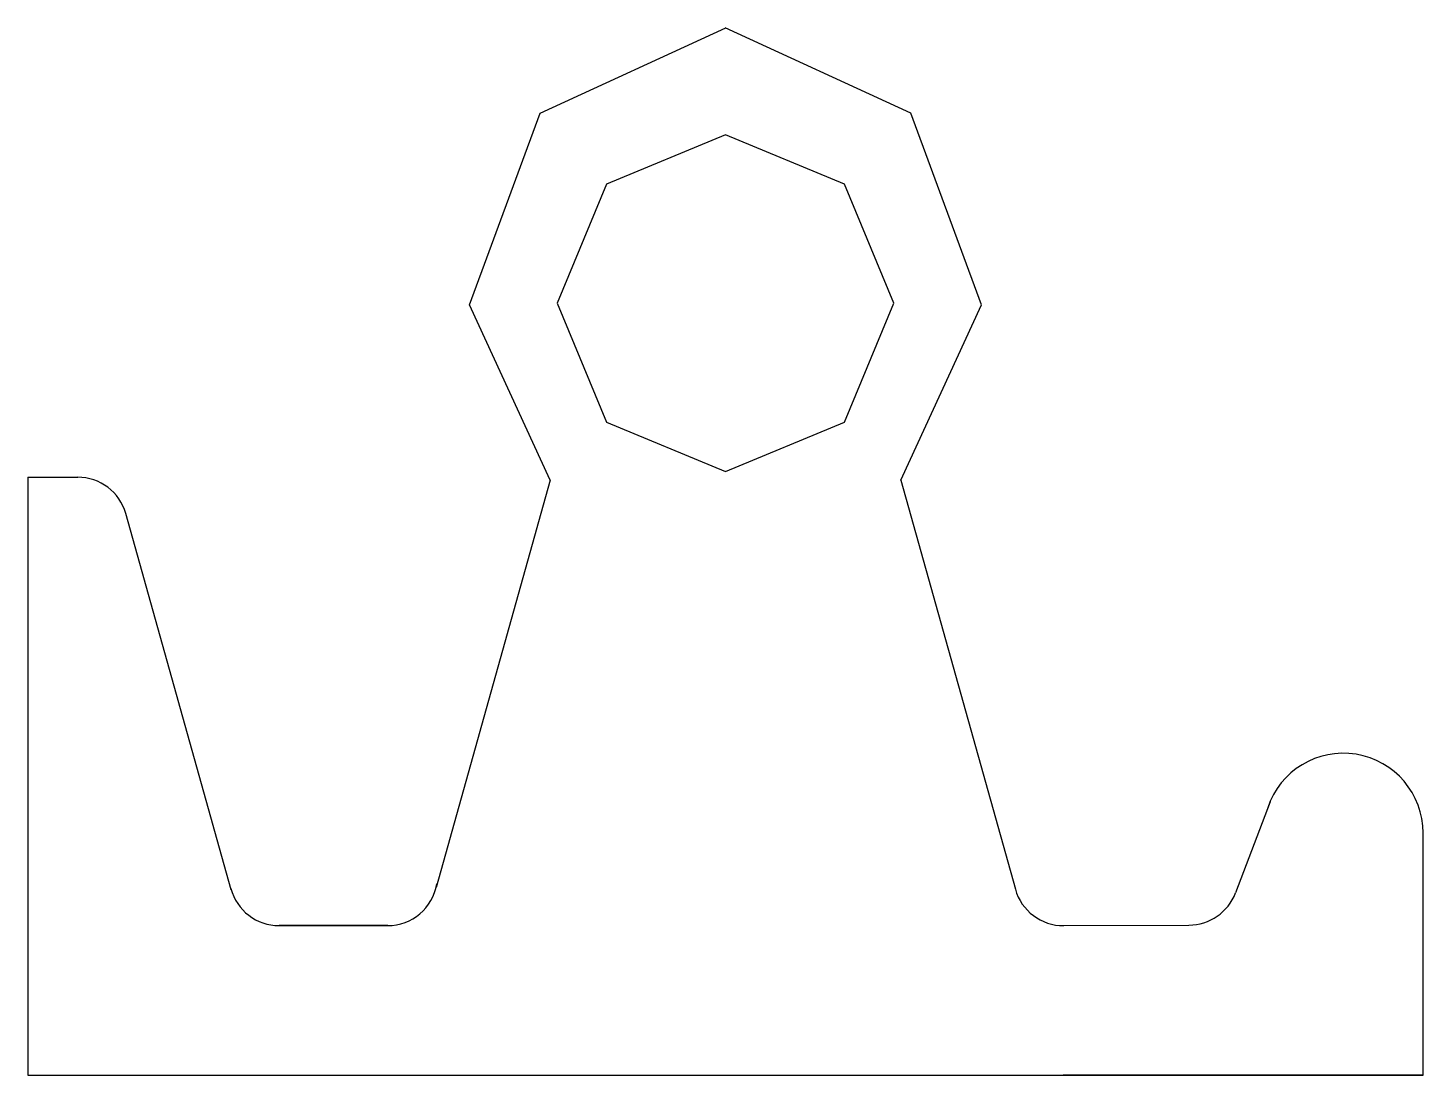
# Model space of a CAD drawing. Header units: centimetres. Extents: x 82.6 to 181.1, y 28.6 to 102.5.
import ezdxf

# ---------------------------------------------------------------- set-up
doc = ezdxf.new("R2010")
doc.units = ezdxf.units.CM
for name, color, linetype in [('Contur', 1, 'Continuous'), ('Octagon mare', 170, 'Continuous'), ('Octagon mic', 80, 'Continuous')]:
    doc.layers.add(name, color=color, linetype=linetype)

msp = doc.modelspace()

# ---------------------------------------------------------------- linework, layer by layer
at = {"layer": 'Contur'}
for p, q in [((82.618, 70.797), (82.618, 28.571)), ((82.618, 70.797), (86.137, 70.797)), ((119.506, 70.586), (111.447, 41.831)), ((144.258, 70.586), (152.351, 41.697)), ((96.977, 41.654), (89.525, 68.228)), ((170.336, 47.88), (167.898, 41.439)), ((181.146, 28.571), (181.146, 45.672)), ((111.447, 41.831), (111.495, 42.07)), ((111.495, 42.07), (111.495, 42.07)), ((100.353, 39.127), (108.024, 39.127)), ((108.024, 39.127), (100.353, 39.127)), ((155.739, 39.127), (164.607, 39.166)), ((82.618, 28.571), (181.146, 28.571)), ((82.618, 28.571), (100.353, 28.571)), ((100.353, 28.571), (108.024, 28.571)), ((108.024, 28.571), (131.882, 28.571)), ((164.607, 28.571), (155.739, 28.571)), ((181.146, 28.571), (164.607, 28.571))]:
    msp.add_line(p, q, dxfattribs=at)
for centre, radius, start, end in [((86.137, 67.278), 3.519, 15.6645, 90), ((175.515, 45.672), 5.63, 0, 161.61898), ((100.353, 42.646), 3.519, 194.95866, 270), ((108.024, 42.646), 3.519, 270, 350.58088), ((155.739, 42.646), 3.519, 195.65045, 270.49981), ((164.607, 42.685), 3.519, 270, 339.26599)]:
    msp.add_arc(centre, radius, start, end, dxfattribs=at)
at = {"layer": 'Octagon mare'}
for points in [[(119.506, 70.586), (113.802, 82.977), (118.8, 96.499), (131.895, 102.526)], [(144.258, 70.586), (149.961, 82.977), (144.963, 96.499), (131.868, 102.526)]]:
    msp.add_lwpolyline(points, dxfattribs=at)
at = {"layer": 'Octagon mic'}
msp.add_lwpolyline([(140.292, 91.496), (131.882, 94.979), (123.472, 91.496), (119.988, 83.086), (123.472, 74.676), (131.882, 71.192), (140.292, 74.676), (143.775, 83.086)], close=True, dxfattribs=at)

doc.saveas('drawing.dxf')
